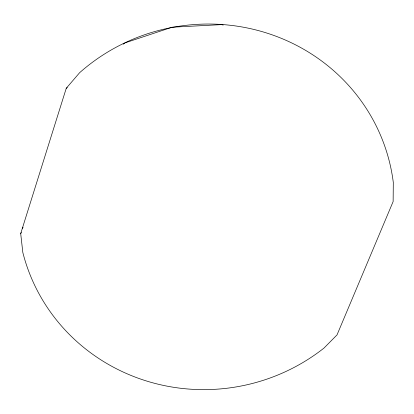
<?xml version="1.0" encoding="UTF-8"?>
<svg xmlns="http://www.w3.org/2000/svg" width="414" height="414" viewBox="0 0 414 414"><rect width="100%" height="100%" fill="white"/><g stroke="black" fill="none" stroke-linecap="round" stroke-linejoin="round"><path stroke-width="0.62" d="M20.7 233.574L66.256 88.275L79.617 72.709A188.851 182.579 -10.8 0 1 272.055 34.807A188.851 182.579 -10.8 0 1 393.3 182.455L393.134 201.556L337.017 334.91L323.991 348.07A188.851 182.579 -10.8 0 1 22.822 252.478L20.7 233.574L21.424 232.559M22.351 228.311L23.101 227.281M123.201 44.189L125.323 42.771L172.126 27.21L221.371 24.628M66.256 88.275L67.306 87.628M221.997 24.762L223.244 25.037"/></g></svg>
